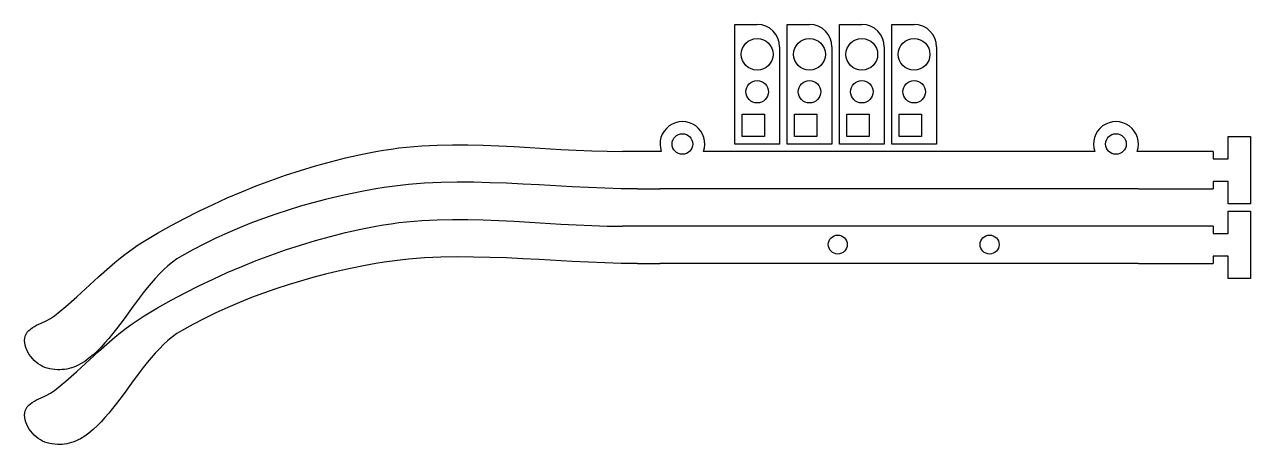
# Model space of a CAD drawing. Extents: x 56 to 220, y 166 to 222.
import ezdxf

# ---------------------------------------------------------------- set-up
doc = ezdxf.new("R2010")
doc.units = 0
doc.header["$LTSCALE"] = 10
doc.layers.add('Layer_1', color=7, linetype='CONTINUOUS')

msp = doc.modelspace()

# ---------------------------------------------------------------- linework, layer by layer
at = {"layer": 'Layer_1', "color": 7, "linetype": 'CONTINUOUS'}
for p, q in [((151, 221), (151, 222)), ((151, 222), (154, 222)), ((158, 221), (158, 222)), ((158, 222), (161, 222)), ((165, 221), (165, 222)), ((165, 222), (168, 222)), ((172, 221), (172, 222)), ((172, 222), (175, 222)), ((157, 219), (157, 218)), ((164, 219), (164, 218)), ((171, 219), (171, 218)), ((178, 219), (178, 218)), ((217, 204), (217, 207)), ((217, 207), (220, 207)), ((220, 207), (220, 198)), ((141.17, 205), (136, 205)), ((199.17, 205), (146.83, 205)), ((215, 205), (204.83, 205)), ((215, 205), (215, 204)), ((215, 204), (217, 204)), ((217, 201), (215, 201)), ((215, 201), (215, 200)), ((217, 198), (217, 201)), ((138, 200), (141, 200)), ((204.98, 200), (140.98, 200)), ((205, 200), (215, 200)), ((220, 198), (217, 198)), ((217, 194), (217, 197)), ((217, 197), (220, 197)), ((220, 197), (220, 188)), ((215, 195), (136, 195)), ((215, 195), (215, 194)), ((215, 194), (217, 194)), ((217, 191), (215, 191)), ((215, 191), (215, 190)), ((217, 188), (217, 191)), ((138, 190), (141, 190)), ((204.98, 190), (140.98, 190)), ((205, 190), (215, 190)), ((220, 188), (217, 188))]:
    msp.add_line(p, q, dxfattribs=at)
at = {"layer": 'Layer_1', "color": 7, "linetype": 'CONTINUOUS', "flags": 128}
for points in [[(157, 218), (157, 206), (151, 206), (151, 221)], [(164, 218), (164, 206), (158, 206), (158, 221)], [(171, 218), (171, 206), (165, 206), (165, 221)], [(178, 218), (178, 206), (172, 206), (172, 221)], [(138, 200), (135.81, 200.02), (133.62, 200.08), (131.42, 200.17), (129.23, 200.28), (124.83, 200.52), (122.63, 200.64), (120.44, 200.74), (118.24, 200.82), (116.05, 200.87), (113.86, 200.88), (111.68, 200.84), (110.59, 200.79), (109.5, 200.74), (108.41, 200.66), (107.33, 200.57), (106.24, 200.46), (105.16, 200.33), (104.08, 200.17), (103, 200), (101.31, 199.69), (99.61, 199.35), (97.93, 198.98), (96.25, 198.57), (94.57, 198.14), (92.9, 197.66), (91.25, 197.16), (89.6, 196.62), (87.97, 196.04), (86.35, 195.43), (84.74, 194.78), (83.16, 194.1), (81.59, 193.38), (80.04, 192.62), (78.51, 191.83), (77, 191), (76.37, 190.61), (75.76, 190.17), (75.17, 189.69), (74.59, 189.16), (74.02, 188.6), (73.46, 188), (72.92, 187.38), (72.38, 186.73), (71.85, 186.06), (71.33, 185.38), (70.3, 184), (69.29, 182.61), (68.27, 181.25), (67.76, 180.6), (67.25, 179.97), (66.73, 179.37), (66.21, 178.79), (65.68, 178.25), (65.14, 177.76), (64.59, 177.31), (64.03, 176.9), (63.46, 176.55), (63.16, 176.4), (62.87, 176.26), (62.57, 176.14), (62.27, 176.03), (61.96, 175.95), (61.65, 175.87), (61.34, 175.82), (61.02, 175.79), (60.69, 175.77), (60.37, 175.78), (60.03, 175.8), (59.69, 175.84), (59.35, 175.91), (59, 176), (58.7, 176.1), (58.4, 176.23), (58.11, 176.4), (57.82, 176.58), (57.55, 176.8), (57.28, 177.03), (57.04, 177.28), (56.81, 177.55), (56.6, 177.83), (56.42, 178.13), (56.27, 178.43), (56.14, 178.74), (56.05, 179.06), (56, 179.37), (55.98, 179.69), (56, 180), (56.07, 180.29), (56.19, 180.56), (56.34, 180.8), (56.54, 181.02), (56.77, 181.22), (57.02, 181.4), (57.3, 181.57), (57.6, 181.73), (58.22, 182.03), (58.86, 182.33), (59.46, 182.64), (59.74, 182.81), (60, 183), (60.76, 183.61), (61.51, 184.24), (62.98, 185.54), (65.86, 188.2), (67.33, 189.5), (68.07, 190.13), (68.82, 190.75), (69.59, 191.35), (70.37, 191.93), (71.18, 192.48), (72, 193), (73.79, 194.06), (75.61, 195.08), (77.45, 196.06), (79.31, 197.01), (81.2, 197.92), (83.1, 198.78), (85.03, 199.61), (86.97, 200.39), (88.93, 201.13), (90.9, 201.82), (92.89, 202.47), (94.89, 203.07), (96.91, 203.63), (98.93, 204.14), (100.96, 204.59), (103, 205), (104.01, 205.18), (105.03, 205.33), (106.05, 205.47), (107.07, 205.58), (108.09, 205.67), (109.12, 205.75), (110.14, 205.81), (111.17, 205.85), (113.23, 205.89), (115.29, 205.89), (117.36, 205.84), (119.43, 205.76), (121.5, 205.65), (123.58, 205.53), (127.72, 205.28), (129.8, 205.17), (131.87, 205.08), (133.94, 205.02), (136, 205)], [(138, 190), (135.81, 190.02), (133.62, 190.08), (131.42, 190.17), (129.23, 190.28), (124.83, 190.52), (122.63, 190.64), (120.44, 190.74), (118.24, 190.82), (116.05, 190.87), (113.86, 190.88), (111.68, 190.84), (110.59, 190.79), (109.5, 190.74), (108.41, 190.66), (107.33, 190.57), (106.24, 190.46), (105.16, 190.33), (104.08, 190.17), (103, 190), (101.31, 189.69), (99.61, 189.35), (97.93, 188.98), (96.25, 188.57), (94.57, 188.14), (92.9, 187.66), (91.25, 187.16), (89.6, 186.62), (87.97, 186.04), (86.35, 185.43), (84.74, 184.78), (83.16, 184.1), (81.59, 183.38), (80.04, 182.62), (78.51, 181.83), (77, 181), (76.37, 180.61), (75.76, 180.17), (75.17, 179.69), (74.59, 179.16), (74.02, 178.6), (73.46, 178), (72.92, 177.38), (72.38, 176.73), (71.85, 176.06), (71.33, 175.38), (70.3, 174), (69.29, 172.61), (68.27, 171.25), (67.76, 170.6), (67.25, 169.97), (66.73, 169.37), (66.21, 168.79), (65.68, 168.25), (65.14, 167.76), (64.59, 167.31), (64.03, 166.9), (63.46, 166.55), (63.16, 166.4), (62.87, 166.26), (62.57, 166.14), (62.27, 166.03), (61.96, 165.95), (61.65, 165.87), (61.34, 165.82), (61.02, 165.79), (60.69, 165.77), (60.37, 165.78), (60.03, 165.8), (59.69, 165.84), (59.35, 165.91), (59, 166), (58.7, 166.1), (58.4, 166.23), (58.11, 166.4), (57.82, 166.58), (57.55, 166.8), (57.28, 167.03), (57.04, 167.28), (56.81, 167.55), (56.6, 167.83), (56.42, 168.13), (56.27, 168.43), (56.14, 168.74), (56.05, 169.06), (56, 169.37), (55.98, 169.69), (56, 170), (56.07, 170.29), (56.19, 170.56), (56.34, 170.8), (56.54, 171.02), (56.77, 171.22), (57.02, 171.4), (57.3, 171.57), (57.6, 171.73), (58.22, 172.03), (58.86, 172.33), (59.46, 172.64), (59.74, 172.81), (60, 173), (60.76, 173.61), (61.51, 174.24), (62.98, 175.54), (65.86, 178.2), (67.33, 179.5), (68.07, 180.13), (68.82, 180.75), (69.59, 181.35), (70.37, 181.93), (71.18, 182.48), (72, 183), (73.79, 184.06), (75.61, 185.08), (77.45, 186.06), (79.31, 187.01), (81.2, 187.92), (83.1, 188.78), (85.03, 189.61), (86.97, 190.39), (88.93, 191.13), (90.9, 191.82), (92.89, 192.47), (94.89, 193.07), (96.91, 193.63), (98.93, 194.14), (100.96, 194.59), (103, 195), (104.01, 195.18), (105.03, 195.33), (106.05, 195.47), (107.07, 195.58), (108.09, 195.67), (109.12, 195.75), (110.14, 195.81), (111.17, 195.85), (113.23, 195.89), (115.29, 195.89), (117.36, 195.84), (119.43, 195.76), (121.5, 195.65), (123.58, 195.53), (127.72, 195.28), (129.8, 195.17), (131.87, 195.08), (133.94, 195.02), (136, 195)]]:
    msp.add_lwpolyline(points, dxfattribs=at)
for points in [[(155, 210), (155, 207), (152, 207), (152, 210), (155, 210)], [(162, 210), (162, 207), (159, 207), (159, 210), (162, 210)], [(169, 210), (169, 207), (166, 207), (166, 210), (169, 210)], [(176, 210), (176, 207), (173, 207), (173, 210), (176, 210)]]:
    msp.add_lwpolyline(points, close=True, dxfattribs=at)
at = {"layer": 'Layer_1', "color": 7, "linetype": 'CONTINUOUS'}
for centre, radius in [((154, 218), 2.12), ((161, 218), 2.12), ((168, 218), 2.12), ((175, 218), 2.12), ((154, 213), 1.5), ((161, 213), 1.5), ((168, 213), 1.5), ((175, 213), 1.5), ((144, 206), 1.38), ((202, 206), 1.38), ((164.78, 192.54), 1.27), ((185.1, 192.54), 1.27)]:
    msp.add_circle(centre, radius, dxfattribs=at)
for centre, start, end in [((154, 219), 0, 90), ((161, 219), 0, 90), ((168, 219), 0, 90), ((175, 219), 0, 90), ((144, 206), 340.5288, 199.4712), ((202, 206), 340.5288, 199.4712)]:
    msp.add_arc(centre, 3, start, end, dxfattribs=at)

doc.saveas('drawing.dxf')
